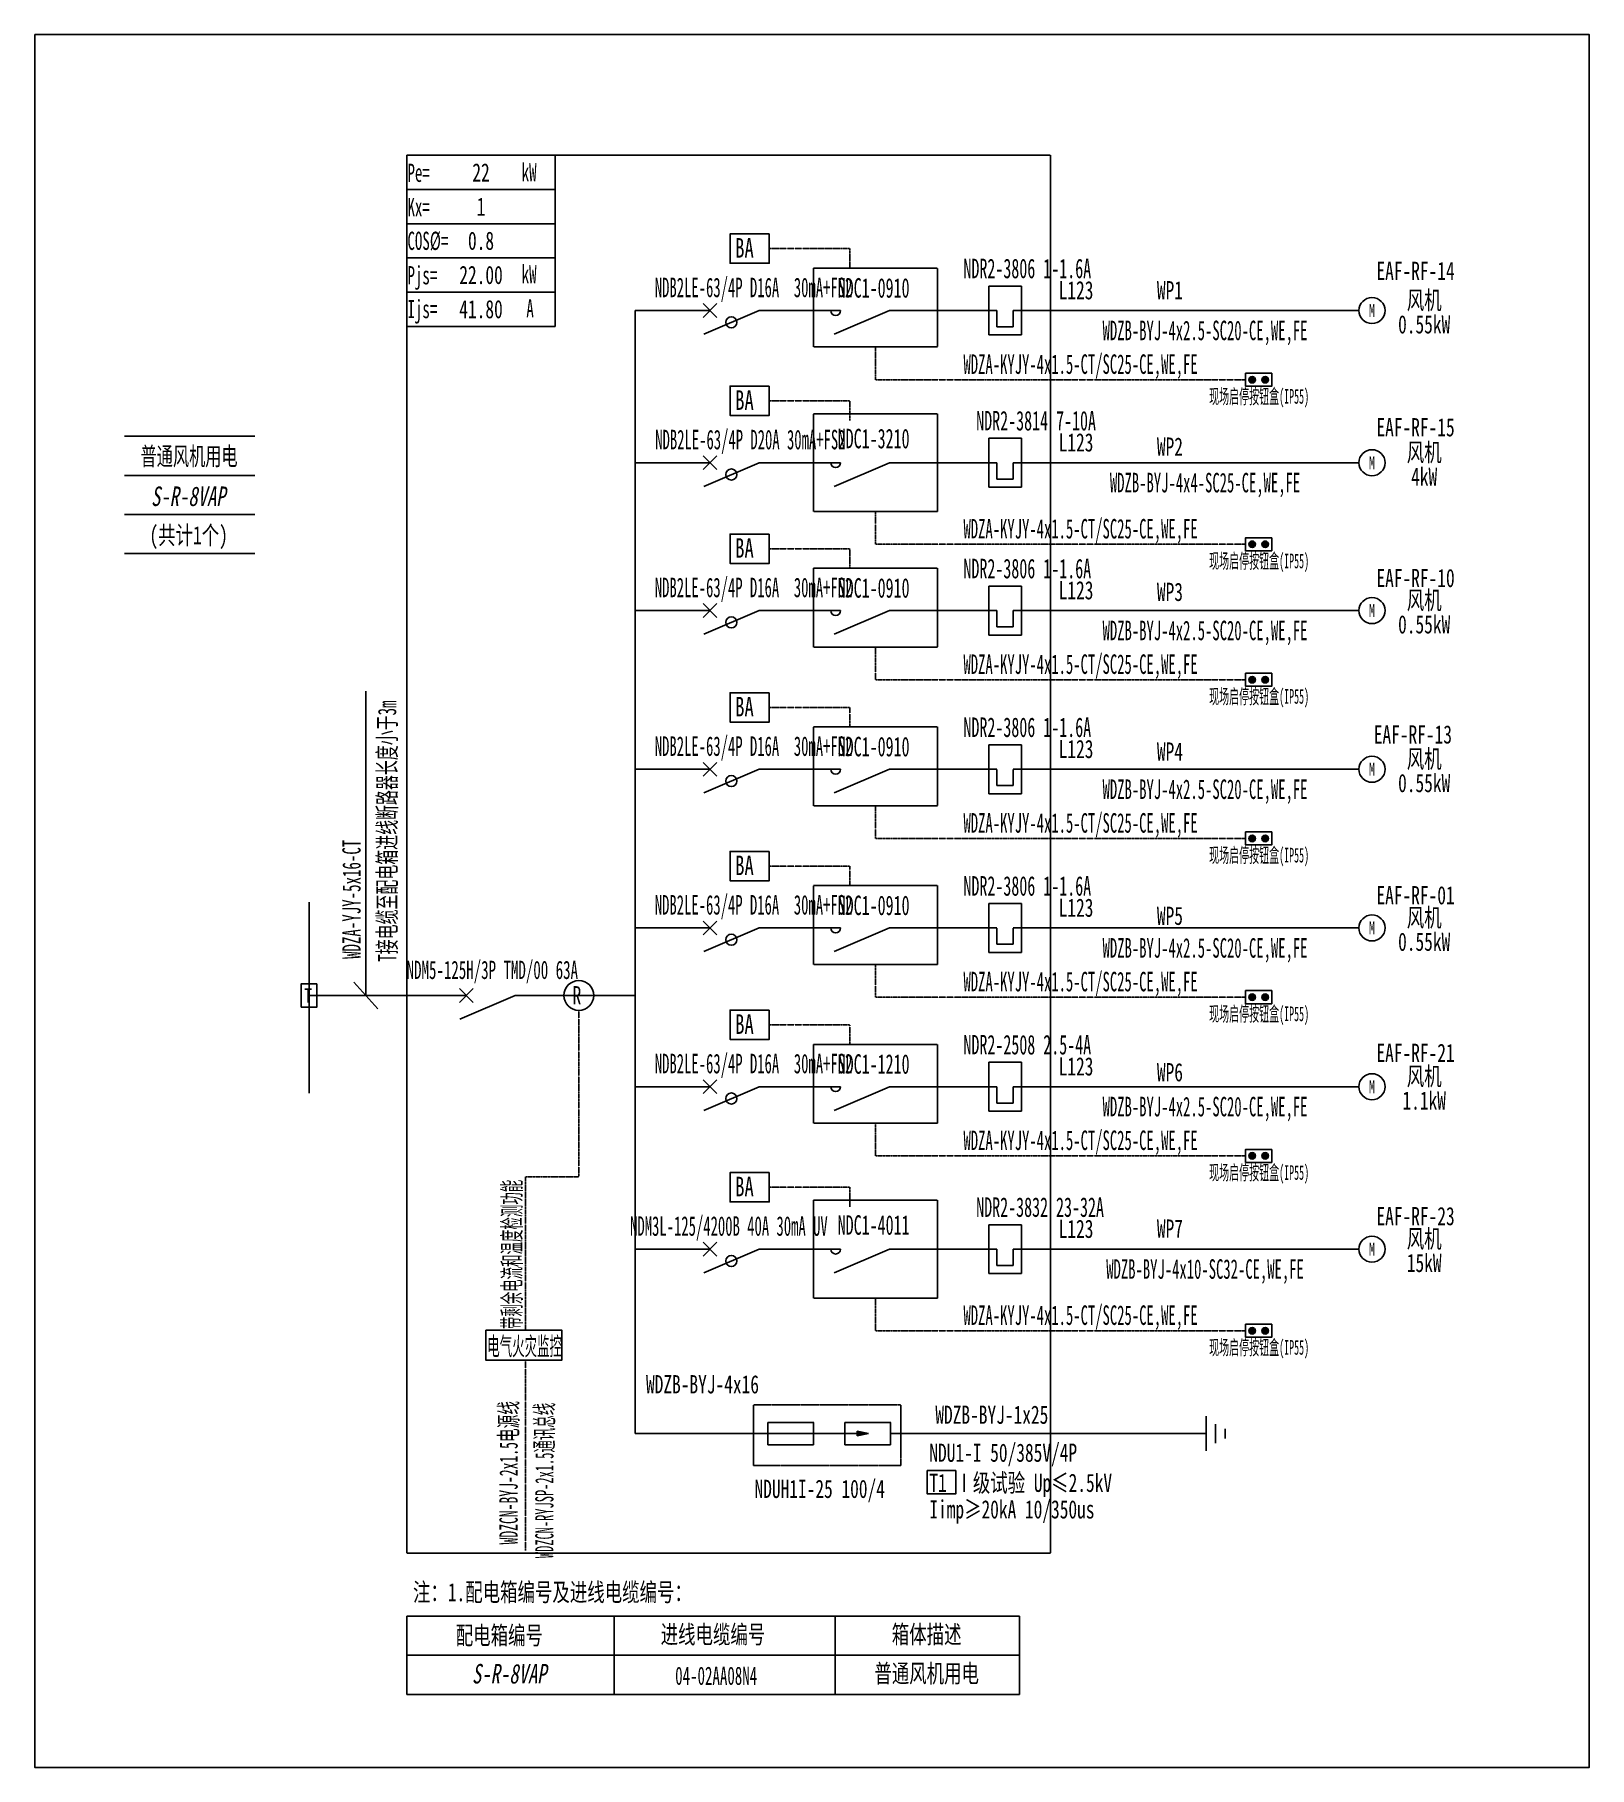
# Model space of a CAD drawing. Extents: x 398363 to 400675, y 295632 to 298210.
import ezdxf
from ezdxf.enums import TextEntityAlignment as Align

# ---------------------------------------------------------------- set-up
doc = ezdxf.new("R2010")
doc.units = 0
doc.header["$MEASUREMENT"] = 0
for name, pattern in [('DASH', [0.35, 0.25, -0.1]), ('DASHDOT', [1, 0.5, -0.25, 0, -0.25]), ('DASHED', [0.75, 0.5, -0.25]), ('DASHED2', [0.375, 0.25, -0.125])]:
    doc.linetypes.add(name, pattern=pattern)
for name, color, linetype in [('D_E_Eqpm(强电设备)', 100, 'Continuous'), ('D_E_Eqpm（强电设备）', 100, 'Continuous'), ('D_E_Text(强电文字)', 51, 'Continuous'), ('D_E_Text（强电文字）', 51, 'Continuous'), ('D_E_Wire(强电线缆)', 10, 'Continuous'), ('D_E_Wire（强电线缆）', 10, 'Continuous'), ('D_El_Eqpm（弱电设备）', 100, 'Continuous'), ('D_El_Text（弱电文字）', 51, 'Continuous'), ('D_T_TableDim(表格尺寸)', 255, 'Continuous'), ('D_T_TableDim（表格尺寸）', 255, 'Continuous'), ('DQ-漏电火灾', 80, 'Continuous'), ('DQ_Eqpm', 100, 'Continuous'), ('系统图', 220, 'Continuous')]:
    doc.layers.add(name, color=color, linetype=linetype)
doc.styles.add('$1$电气', font='', dxfattribs={"width": 0.7})
doc.styles.add('$1$电气箱', font='simhei.ttf', dxfattribs={"width": 0.8, "oblique": 10})
doc.styles.add('电气', font='', dxfattribs={"width": 0.7})
doc.styles.add('电气箱', font='simhei.ttf', dxfattribs={"width": 0.8, "oblique": 10})
doc.styles.get('$1$电气').set_extended_font_data('SimSun')
doc.styles.get('电气').set_extended_font_data('SimSun')

# ---------------------------------------------------------------- blocks, each defined once
blk = doc.blocks.new('T接箱')
at = {"layer": 'DQ_Eqpm'}
blk.add_lwpolyline([(313, 172), (73, 172), (73, -188), (313, -188)], close=True, dxfattribs=at)
at = {"layer": 'DQ_Eqpm', "color": 51, "style": '电气', "width": 0.8}
blk.add_text('T', height=220, dxfattribs=at).set_placement((120, -121))
blk = doc.blocks.new('1')
at = {"layer": 'D_E_Eqpm(强电设备)'}
for p, q in [((-314387, 61832), (-314387, 61082)), ((-313887, 61832), (-314387, 61832)), ((-313887, 61082), (-313887, 61832)), ((-314262, 61457), (-314262, 61207)), ((-314012, 61207), (-314012, 61457)), ((-314262, 61207), (-314012, 61207)), ((-314387, 61082), (-313887, 61082))]:
    blk.add_line(p, q, dxfattribs=at)
blk = doc.blocks.new('电机')
at = {"layer": 'D_E_Eqpm（强电设备）'}
for start, end in [(90, 180), (180, 270), (0, 90), (270, 0)]:
    blk.add_arc((0, 0), 200, start, end, dxfattribs=at)
at = {"layer": 'D_E_Eqpm（强电设备）', "color": 51, "style": '电气', "width": 0.7}
blk.add_text('M', height=200, dxfattribs=at).set_placement((0, 0), align=Align.MIDDLE)
blk = doc.blocks.new('电机启停按钮')
at = {"layer": 'D_E_Eqpm（强电设备）'}
for points in [[(150, 300, 1), (50, 300, 1)], [(50, 100, 1), (150, 100, 1)]]:
    blk.add_hatch(color=51, dxfattribs=at).paths.add_polyline_path(points)
blk.add_lwpolyline([(0, 400), (200, 400), (200, 0), (0, 0)], close=True, dxfattribs=at)
for centre in [(100, 300), (100, 100)]:
    blk.add_circle(centre, 50, dxfattribs=at)

msp = doc.modelspace()

# ---------------------------------------------------------------- linework, layer by layer
at = {"linetype": 'DASHED'}
for p, q in [((398916.5, 295950.5, 0), (398916.5, 298030.5, 0)), ((398916.5, 298030.5, 0), (399873.5, 298030.5, 0)), ((399873.5, 298030.5, 0), (399873.5, 295950.5, 0)), ((399873.5, 295950.5, 0), (398916.5, 295950.5, 0))]:
    msp.add_line(p, q, dxfattribs=at)
at = {"linetype": 'DASHED2', "elevation": 0}
msp.add_lwpolyline([(399431.9, 296171.4), (399650.9, 296171.4), (399650.9, 296081.2), (399431.9, 296081.2)], close=True, dxfattribs=at)
at = {"layer": 'D_E_Eqpm(强电设备)', "color": 100}
for p, q in [((399357.2, 297789.3, 0), (399377.7, 297809.8, 0)), ((399377.7, 297789.3, 0), (399357.2, 297809.8, 0)), ((399377.7, 297809.8, 0), (399357.2, 297789.3, 0)), ((399357.2, 297809.8, 0), (399377.7, 297789.3, 0)), ((399440.2, 297799.5, 0), (399358.1, 297764.3, 0)), ((399634.1, 297799.5, 0), (399552, 297764.3, 0)), ((399357.2, 297562.8, 0), (399377.7, 297583.4, 0)), ((399377.7, 297562.8, 0), (399357.2, 297583.4, 0)), ((399377.7, 297583.4, 0), (399357.2, 297562.8, 0)), ((399357.2, 297583.4, 0), (399377.7, 297562.8, 0)), ((399440.2, 297573.1, 0), (399358.1, 297537.9, 0)), ((399634.1, 297573.1, 0), (399552, 297537.9, 0)), ((399357.2, 297342.8, 0), (399377.7, 297363.4, 0)), ((399377.7, 297342.8, 0), (399357.2, 297363.4, 0)), ((399377.7, 297363.4, 0), (399357.2, 297342.8, 0)), ((399357.2, 297363.4, 0), (399377.7, 297342.8, 0)), ((399440.2, 297353.1, 0), (399358.1, 297317.9, 0)), ((399634.1, 297353.1, 0), (399552, 297317.9, 0)), ((399357.2, 297106.7, 0), (399377.7, 297127.3, 0)), ((399377.7, 297106.7, 0), (399357.2, 297127.3, 0)), ((399377.7, 297127.3, 0), (399357.2, 297106.7, 0)), ((399357.2, 297127.3, 0), (399377.7, 297106.7, 0)), ((399440.2, 297117, 0), (399358.1, 297081.8, 0)), ((399634.1, 297117, 0), (399552, 297081.8, 0)), ((399357.2, 296870.6, 0), (399377.7, 296891.1, 0)), ((399377.7, 296870.6, 0), (399357.2, 296891.1, 0)), ((399377.7, 296891.1, 0), (399357.2, 296870.6, 0)), ((399357.2, 296891.1, 0), (399377.7, 296870.6, 0)), ((399440.2, 296880.9, 0), (399358.1, 296845.7, 0)), ((399634.1, 296880.9, 0), (399552, 296845.7, 0)), ((398994.6, 296770.2, 0), (399015.2, 296790.8, 0)), ((399015.2, 296770.2, 0), (398994.6, 296790.8, 0)), ((399077.6, 296780.5, 0), (398995.5, 296745.3, 0)), ((399357.2, 296634.4, 0), (399377.7, 296655, 0)), ((399377.7, 296634.4, 0), (399357.2, 296655, 0)), ((399377.7, 296655, 0), (399357.2, 296634.4, 0)), ((399357.2, 296655, 0), (399377.7, 296634.4, 0)), ((399440.2, 296644.7, 0), (399358.1, 296609.5, 0)), ((399634.1, 296644.7, 0), (399552, 296609.5, 0)), ((399357.2, 296392.7, 0), (399377.7, 296413.3, 0)), ((399377.7, 296392.7, 0), (399357.2, 296413.3, 0)), ((399377.7, 296413.3, 0), (399357.2, 296392.7, 0)), ((399357.2, 296413.3, 0), (399377.7, 296392.7, 0)), ((399440.2, 296403, 0), (399358.1, 296367.8, 0)), ((399634.1, 296403, 0), (399552, 296367.8, 0))]:
    msp.add_line(p, q, dxfattribs=at)
at = {"layer": 'D_E_Eqpm(强电设备)'}
for p, q in [((399453.3, 296145.1, 0), (399453.3, 296112.1, 0)), ((399453.3, 296145.1, 0), (399521.5, 296145.1, 0)), ((399521.3, 296112.1, 0), (399521.3, 296145.1, 0)), ((399567.8, 296145.1, 0), (399567.8, 296112.1, 0)), ((399567.8, 296145.1, 0), (399636, 296145.1, 0)), ((399635.8, 296112.1, 0), (399635.8, 296145.1, 0)), ((399453.3, 296112.1, 0), (399521.3, 296112.1, 0)), ((399567.8, 296128.6, 0), (399540.3, 296128.6, 0)), ((399567.8, 296128.6, 0), (399603.1, 296128.6, 0)), ((399567.8, 296112.1, 0), (399635.8, 296112.1, 0)), ((399603.1, 296128.6, 0), (399586, 296132.1, 0)), ((399586, 296125.1, 0), (399586, 296132.1, 0)), ((399603.1, 296128.6, 0), (399586, 296125.1, 0))]:
    msp.add_line(p, q, dxfattribs=at)
at = {"layer": 'D_E_Eqpm(强电设备)', "color": 100}
for centre in [(399554.1, 297799.5, 0), (399554.1, 297573.1, 0), (399554.1, 297353.1, 0), (399554.1, 297117, 0), (399554.1, 296880.9, 0), (399554.1, 296644.7, 0), (399554.1, 296403, 0)]:
    msp.add_arc(centre, 7.27, 180, 0, dxfattribs=at)
at = {"layer": 'D_E_Eqpm(强电设备)'}
msp.add_solid([(399586, 296125.1, 0), (399603.1, 296128.6, 0), (399586, 296132.1, 0)], dxfattribs=at)
at = {"layer": 'D_E_Eqpm（强电设备）'}
for centre in [(399399.1, 297781.9, 0), (399399.1, 297555.5, 0), (399399.1, 297335.5, 0), (399399.1, 297099.4, 0), (399399.1, 296863.3, 0), (399399.1, 296627.1, 0), (399399.1, 296385.4, 0)]:
    msp.add_circle(centre, 8.26, dxfattribs=at)
at = {"layer": 'D_E_Text(强电文字)', "elevation": 0}
for points in [[(399455.5, 297913.5), (399397.3, 297913.5), (399397.3, 297869.8), (399455.5, 297869.8)], [(399455.5, 297687), (399397.3, 297687), (399397.3, 297643.4), (399455.5, 297643.4)], [(399455.5, 297467), (399397.3, 297467), (399397.3, 297423.4), (399455.5, 297423.4)], [(399455.5, 297230.9), (399397.3, 297230.9), (399397.3, 297187.3), (399455.5, 297187.3)], [(399455.5, 296994.8), (399397.3, 296994.8), (399397.3, 296951.1), (399455.5, 296951.1)], [(399455.5, 296758.6), (399397.3, 296758.6), (399397.3, 296715), (399455.5, 296715)], [(399455.5, 296516.9), (399397.3, 296516.9), (399397.3, 296473.3), (399455.5, 296473.3)]]:
    msp.add_lwpolyline(points, close=True, dxfattribs=at)
at = {"layer": 'D_E_Text（强电文字）'}
for p, q in [((398916.5, 298030.5, 0), (399137.1, 298030.5, 0)), ((398916.5, 298030.5, 0), (398916.5, 297776, 0)), ((399137.1, 298030.5, 0), (399137.1, 297776, 0)), ((398916.5, 297979.6, 0), (399137.1, 297979.6, 0)), ((398916.5, 297928.7, 0), (399137.1, 297928.7, 0)), ((398916.5, 297877.8, 0), (399137.1, 297877.8, 0)), ((398916.5, 297826.9, 0), (399137.1, 297826.9, 0)), ((398916.5, 297776, 0), (399137.1, 297776, 0)), ((398855.5, 296780.5, 0), (398855.5, 297233, 0)), ((398837.8, 296800.2, 0), (398873.3, 296760.8, 0))]:
    msp.add_line(p, q, dxfattribs=at)
at = {"layer": 'D_E_Text（强电文字）', "elevation": 0}
msp.add_lwpolyline([(399690.5, 296073.6), (399732.7, 296073.6), (399732.7, 296038.8), (399690.5, 296038.8)], close=True, dxfattribs=at)
at = {"layer": 'D_E_Wire(强电线缆)', "color": 10, "linetype": 'DASHDOT', "ltscale": 0.5}
for p, q in [((399575.3, 297891.6, 0), (399455.5, 297891.6, 0)), ((399575.3, 297891.6, 0), (399575.3, 297862.6, 0)), ((399613.4, 297745.3, 0), (399613.4, 297696.6, 0)), ((399613.4, 297696.6, 0), (400163.9, 297696.6, 0)), ((399575.3, 297665.2, 0), (399455.5, 297665.2, 0)), ((399575.3, 297665.2, 0), (399575.3, 297636.1, 0)), ((399613.4, 297500.4, 0), (399613.4, 297451.7, 0)), ((399613.4, 297451.7, 0), (400163.9, 297451.7, 0)), ((399575.3, 297445.2, 0), (399455.5, 297445.2, 0)), ((399575.3, 297445.2, 0), (399575.3, 297416.1, 0)), ((399613.4, 297298.9, 0), (399613.4, 297250.2, 0)), ((399613.4, 297250.2, 0), (400163.9, 297250.2, 0)), ((399575.3, 297209.1, 0), (399455.5, 297209.1, 0)), ((399575.3, 297209.1, 0), (399575.3, 297180, 0)), ((399613.4, 297062.7, 0), (399613.4, 297014.1, 0)), ((399613.4, 297014.1, 0), (400163.9, 297014.1, 0)), ((399575.3, 296973, 0), (399455.5, 296973, 0)), ((399575.3, 296973, 0), (399575.3, 296943.9, 0)), ((399613.4, 296826.6, 0), (399613.4, 296777.9, 0)), ((399613.4, 296777.9, 0), (400163.9, 296777.9, 0)), ((399575.3, 296736.8, 0), (399455.5, 296736.8, 0)), ((399575.3, 296736.8, 0), (399575.3, 296707.7, 0)), ((399613.4, 296590.5, 0), (399613.4, 296541.8, 0)), ((399613.4, 296541.8, 0), (400163.9, 296541.8, 0)), ((399575.3, 296495.1, 0), (399455.5, 296495.1, 0)), ((399575.3, 296495.1, 0), (399575.3, 296466, 0)), ((399613.4, 296330.3, 0), (399613.4, 296281.6, 0)), ((399613.4, 296281.6, 0), (400163.9, 296281.6, 0))]:
    msp.add_line(p, q, dxfattribs=at)
at = {"layer": 'D_E_Wire(强电线缆)', "color": 10}
for p, q in [((399255.8, 297799.5, 0), (399367.5, 297799.5, 0)), ((399440.2, 297799.5, 0), (399561.4, 297799.5, 0)), ((399634.1, 297799.5, 0), (399794.1, 297799.5, 0)), ((399818.3, 297799.5, 0), (400332.4, 297799.5, 0)), ((399255.8, 297573.1, 0), (399367.5, 297573.1, 0)), ((399440.2, 297573.1, 0), (399561.4, 297573.1, 0)), ((399634.1, 297573.1, 0), (399794.1, 297573.1, 0)), ((399818.3, 297573.1, 0), (400332.4, 297573.1, 0)), ((399255.8, 297353.1, 0), (399367.5, 297353.1, 0)), ((399440.2, 297353.1, 0), (399561.4, 297353.1, 0)), ((399634.1, 297353.1, 0), (399794.1, 297353.1, 0)), ((399818.3, 297353.1, 0), (400332.4, 297353.1, 0)), ((399255.8, 297117, 0), (399367.5, 297117, 0)), ((399440.2, 297117, 0), (399561.4, 297117, 0)), ((399634.1, 297117, 0), (399794.1, 297117, 0)), ((399818.3, 297117, 0), (400332.4, 297117, 0)), ((399255.8, 296880.9, 0), (399367.5, 296880.9, 0)), ((399440.2, 296880.9, 0), (399561.4, 296880.9, 0)), ((399634.1, 296880.9, 0), (399794.1, 296880.9, 0)), ((399818.3, 296880.9, 0), (400332.4, 296880.9, 0)), ((399255.8, 296644.7, 0), (399367.5, 296644.7, 0)), ((399440.2, 296644.7, 0), (399561.4, 296644.7, 0)), ((399634.1, 296644.7, 0), (399794.1, 296644.7, 0)), ((399818.3, 296644.7, 0), (400332.4, 296644.7, 0)), ((399255.8, 296403, 0), (399367.5, 296403, 0)), ((399440.2, 296403, 0), (399561.4, 296403, 0)), ((399634.1, 296403, 0), (399794.1, 296403, 0)), ((399818.3, 296403, 0), (400332.4, 296403, 0))]:
    msp.add_line(p, q, dxfattribs=at)
at = {"layer": 'D_E_Wire（强电线缆）'}
for p, q in [((399255.8, 296128.6, 0), (399255.8, 297799.5, 0)), ((398771.1, 296635, 0), (398771.1, 296919.2, 0)), ((398771.1, 296780.5, 0), (399004.9, 296780.5, 0)), ((399077.6, 296780.5, 0), (399255.8, 296780.5, 0)), ((400105.2, 296102.8, 0), (400105.2, 296154.6, 0)), ((400119.3, 296114.5, 0), (400119.3, 296142.8, 0)), ((400133.4, 296121.5, 0), (400133.4, 296135.7, 0)), ((399255.8, 296128.6, 0), (399540.3, 296128.6, 0)), ((399635.8, 296128.6, 0), (400105.2, 296128.6, 0))]:
    msp.add_line(p, q, dxfattribs=at)
at = {"layer": 'D_El_Eqpm（弱电设备）', "color": 3}
msp.add_line((399147.1, 296238, 0), (399033.9, 296238, 0), dxfattribs=at)
at = {"layer": 'D_El_Eqpm（弱电设备）', "color": 3, "elevation": 0}
msp.add_lwpolyline([(399033.9, 296282.4), (399147.1, 296282.4), (399147.1, 296238), (399033.9, 296238)], close=True, dxfattribs=at)
at = {"layer": 'D_T_TableDim(表格尺寸)', "linetype": 'DASH', "elevation": 0}
for points in [[(399521.3, 297862.6), (399705.5, 297862.6), (399705.5, 297745.3), (399521.3, 297745.3)], [(399521.3, 297645.8), (399705.5, 297645.8), (399705.5, 297500.4), (399521.3, 297500.4)], [(399521.3, 297416.1), (399705.5, 297416.1), (399705.5, 297298.9), (399521.3, 297298.9)], [(399521.3, 297180), (399705.5, 297180), (399705.5, 297062.7), (399521.3, 297062.7)], [(399521.3, 296943.9), (399705.5, 296943.9), (399705.5, 296826.6), (399521.3, 296826.6)], [(399521.3, 296707.7), (399705.5, 296707.7), (399705.5, 296590.5), (399521.3, 296590.5)], [(399521.3, 296475.7), (399705.5, 296475.7), (399705.5, 296330.3), (399521.3, 296330.3)]]:
    msp.add_lwpolyline(points, close=True, dxfattribs=at)
at = {"layer": 'D_T_TableDim（表格尺寸）', "color": 255}
for p, q in [((398496.4, 297612.5, 0), (398690.4, 297612.5, 0)), ((398496.4, 297554.3, 0), (398690.4, 297554.3, 0)), ((398496.4, 297496.1, 0), (398690.4, 297496.1, 0)), ((398496.4, 297437.9, 0), (398690.4, 297437.9, 0))]:
    msp.add_line(p, q, dxfattribs=at)
at = {"layer": 'D_T_TableDim（表格尺寸）', "ltscale": 3.5}
for p, q in [((398916.5, 295856.8, 0), (399827.8, 295856.8, 0)), ((398916.5, 295856.8, 0), (398916.5, 295740.5, 0)), ((399224.7, 295856.8, 0), (399224.7, 295740.5, 0)), ((399553.6, 295856.8, 0), (399553.6, 295740.5, 0)), ((399827.8, 295856.8, 0), (399827.8, 295740.5, 0)), ((398916.5, 295798.7, 0), (399827.8, 295798.7, 0)), ((398916.5, 295798.7, 0), (399827.8, 295798.7, 0)), ((399224.7, 295798.7, 0), (399224.7, 295740.5, 0)), ((399553.6, 295798.7, 0), (399553.6, 295740.5, 0)), ((398916.5, 295740.5, 0), (399827.8, 295740.5, 0))]:
    msp.add_line(p, q, dxfattribs=at)
at = {"layer": 'DQ-漏电火灾', "linetype": 'DASHDOT', "ltscale": 0.5}
for p, q in [((399172.3, 296758.3, 0), (399172.3, 296510.5, 0)), ((399092.9, 296510.5, 0), (399092.9, 296282.4, 0)), ((399092.9, 296510.5, 0), (399172.3, 296510.5, 0)), ((399092.9, 295954.7, 0), (399092.9, 296238, 0))]:
    msp.add_line(p, q, dxfattribs=at)
at = {"layer": 'DQ-漏电火灾', "color": 3}
msp.add_circle((399172.3, 296780.5, 0), 22.2, dxfattribs=at)
at = {"layer": '系统图', "ltscale": 9973.992009}
msp.add_lwpolyline([(398363, 298210), (400675, 298210), (400675, 295632), (398363, 295632)], close=True, dxfattribs=at)

# ---------------------------------------------------------------- block references
at = {"layer": 'D_E_Eqpm(强电设备)', "color": 100, "xscale": 0.0969554138721381, "yscale": 0.0969554138721381, "zscale": 0.0969554138721381}
for p in [(430263.5, 291840.9, 0), (430263.5, 291614.5, 0), (430263.5, 291394.5, 0), (430263.5, 291158.3, 0), (430263.5, 290922.2, 0), (430263.5, 290686.1, 0), (430263.5, 290444.4, 0)]:
    msp.add_blockref('1', p, dxfattribs=at)
at = {"layer": 'D_E_Eqpm（强电设备）', "xscale": 0.0969554138721381, "yscale": 0.0969554138721381, "zscale": 0.0969554138721381}
for name, p in [('电机', (400351.8, 297799.5, 0)), ('电机', (400351.8, 297573.1, 0)), ('电机', (400351.8, 297353.1, 0)), ('电机', (400351.8, 297117, 0)), ('电机', (400351.8, 296880.9, 0)), ('T接箱', (398752.3, 296781.3, 0)), ('电机', (400351.8, 296644.7, 0)), ('电机', (400351.8, 296403, 0))]:
    msp.add_blockref(name, p, dxfattribs=at)
at = {"layer": 'D_E_Eqpm（强电设备）', "xscale": 0.0969554138721381, "yscale": 0.0969554138721381, "zscale": 0.0969554138721381, "rotation": 270}
for p in [(400163.9, 297706.3, 0), (400163.9, 297461.4, 0), (400163.9, 297259.9, 0), (400163.9, 297023.8, 0), (400163.9, 296787.6, 0), (400163.9, 296551.5, 0), (400163.9, 296291.3, 0)]:
    msp.add_blockref('电机启停按钮', p, dxfattribs=at)

# ---------------------------------------------------------------- texts
at = {"layer": 'D_E_Text(强电文字)', "color": 51, "style": '电气'}
for s, height, width, p in [('BA', 29.09, 0.7, (399404.7, 297878.2, 0)), ('NDR2-3806 1-1.6A', 29.087, 0.6, (399744.2, 297847.6, 0)), ('NDB2LE-63/4P D16A  30mA+FS2', 29.087, 0.55, (399285.2, 297819.4, 0)), ('NDC1-0910', 29.09, 0.6, (399557.2, 297818.7, 0)), ('BA', 29.09, 0.7, (399404.7, 297651.7, 0)), ('NDR2-3814 7-10A', 29.087, 0.6, (399763.2, 297621.1, 0)), ('NDC1-3210', 29.09, 0.6, (399557.2, 297594.5, 0)), ('BA', 29.09, 0.7, (399404.7, 297431.7, 0)), ('NDR2-3806 1-1.6A', 29.087, 0.6, (399744.2, 297401.1, 0)), ('NDB2LE-63/4P D16A  30mA+FS2', 29.087, 0.55, (399285.2, 297373, 0)), ('NDC1-0910', 29.09, 0.6, (399557.2, 297372.3, 0)), ('BA', 29.09, 0.7, (399404.7, 297195.6, 0)), ('NDR2-3806 1-1.6A', 29.087, 0.6, (399744.2, 297165, 0)), ('NDB2LE-63/4P D16A  30mA+FS2', 29.087, 0.55, (399285.2, 297136.9, 0)), ('NDC1-0910', 29.09, 0.6, (399557.2, 297136.2, 0)), ('BA', 29.09, 0.7, (399404.7, 296959.5, 0)), ('NDR2-3806 1-1.6A', 29.087, 0.6, (399744.2, 296928.9, 0)), ('NDB2LE-63/4P D16A  30mA+FS2', 29.087, 0.55, (399285.2, 296900.8, 0)), ('NDC1-0910', 29.09, 0.6, (399557.2, 296900, 0)), ('BA', 29.09, 0.7, (399404.7, 296723.3, 0)), ('NDB2LE-63/4P D16A  30mA+FS2', 29.087, 0.55, (399285.2, 296664.6, 0)), ('BA', 29.09, 0.7, (399404.7, 296481.6, 0)), ('NDR2-3832 23-32A', 29.087, 0.6, (399763.2, 296451, 0)), ('NDM3L-125/4200B 40A 30mA UV', 29.087, 0.55, (399248.5, 296422.9, 0)), ('NDC1-4011', 29.09, 0.6, (399557.2, 296424.4, 0))]:
    msp.add_text(s, height=height, dxfattribs=dict(at, width=width)).set_placement(p)
at = {"layer": 'D_E_Text(强电文字)', "color": 51, "style": '电气', "width": 0.55}
for s, p in [('WDZB-BYJ-4x2.5-SC20-CE,WE,FE', (400103.5, 297766.4, 0)), ('WDZA-KYJY-4x1.5-CT/SC25-CE,WE,FE', (399918.4, 297717.2, 0)), ('WDZB-BYJ-4x4-SC25-CE,WE,FE', (400103.5, 297540, 0)), ('WDZA-KYJY-4x1.5-CT/SC25-CE,WE,FE', (399918.4, 297472.3, 0)), ('WDZB-BYJ-4x2.5-SC20-CE,WE,FE', (400103.5, 297320, 0)), ('WDZA-KYJY-4x1.5-CT/SC25-CE,WE,FE', (399918.4, 297270.8, 0)), ('WDZB-BYJ-4x2.5-SC20-CE,WE,FE', (400103.5, 297083.8, 0)), ('WDZA-KYJY-4x1.5-CT/SC25-CE,WE,FE', (399918.4, 297034.6, 0)), ('WDZB-BYJ-4x2.5-SC20-CE,WE,FE', (400103.5, 296847.7, 0)), ('WDZA-KYJY-4x1.5-CT/SC25-CE,WE,FE', (399918.4, 296798.5, 0)), ('WDZB-BYJ-4x2.5-SC20-CE,WE,FE', (400103.5, 296611.6, 0)), ('WDZA-KYJY-4x1.5-CT/SC25-CE,WE,FE', (399918.4, 296562.4, 0)), ('WDZB-BYJ-4x10-SC32-CE,WE,FE', (400103.5, 296369.9, 0)), ('WDZA-KYJY-4x1.5-CT/SC25-CE,WE,FE', (399918.4, 296302.2, 0))]:
    msp.add_text(s, height=29.087, dxfattribs=at).set_placement(p, align=Align.MIDDLE)
at = {"layer": 'D_E_Text(强电文字)', "color": 51, "true_color": 0xffff7f, "style": '电气'}
for s, height, width, p in [('NDB2LE-63/4P D20A 30mA+FS2', 29.087, 0.55, (399285.9, 297593, 0)), ('NDR2-2508 2.5-4A', 29.087, 0.6, (399744.2, 296692.7, 0)), ('NDC1-1210', 29.09, 0.6, (399557.2, 296663.9, 0)), ('NDU1-I 50/385V/4P', 27.148, 0.7, (399693.5, 296086.6, 0))]:
    msp.add_text(s, height=height, dxfattribs=dict(at, width=width)).set_placement(p)
at = {"layer": 'D_E_Text(强电文字)', "style": '电气', "width": 0.7}
for s, p in [('WDZB-BYJ-4x16', (399272.1, 296188.4, 0)), ('WDZB-BYJ-1x25', (399702.4, 296143.1, 0)), ('T1 Ⅰ级试验 Up≤2.5kV ', (399693.5, 296041.8, 0)), ('Iimp≥20kA 10/350us', (399693.5, 296002.3, 0))]:
    msp.add_text(s, height=27.148, dxfattribs=at).set_placement(p)
at = {"layer": 'D_E_Text（强电文字）', "linetype": 'Continuous', "style": '电气', "width": 0.6}
for s, height, p in [('Pe=', 27.15, (398917.4, 297990.9, 0)), ('kW', 27.15, (399087.2, 297991.8, 0)), ('Kx=', 27.15, (398917.4, 297939.9, 0)), ('COS%%C=', 27.15, (398917.4, 297889.7, 0)), ('Pjs=', 27.15, (398917.4, 297838.5, 0)), ('kW', 27.15, (399087.2, 297840.2, 0)), ('Ijs=', 27.15, (398917.4, 297788.2, 0)), ('A', 27.1, (399094.2, 297789.3, 0))]:
    msp.add_text(s, height=height, dxfattribs=at).set_placement(p)
at = {"layer": 'D_E_Text（强电文字）', "style": '电气', "width": 0.7}
for s, height, p in [('EAF-RF-14', 27.15, (400358.4, 297845, 0)), ('L123', 27.15, (399885.8, 297816.2, 0)), ('WP1', 27.15, (400031.9, 297816.2, 0)), ('EAF-RF-15', 27.15, (400358.4, 297612.3, 0)), ('L123', 27.15, (399885.8, 297589.8, 0)), ('WP2', 27.15, (400031.9, 297583.5, 0)), ('EAF-RF-10', 27.15, (400358.4, 297388, 0)), ('L123', 27.15, (399885.8, 297369.8, 0)), ('WP3', 27.15, (400031.9, 297367.4, 0)), ('EAF-RF-13', 27.15, (400354.4, 297155.3, 0)), ('L123', 27.15, (399885.8, 297133.6, 0)), ('WP4', 27.15, (400031.9, 297129.8, 0)), ('EAF-RF-01', 27.15, (400358.4, 296916, 0)), ('L123', 27.15, (399885.8, 296897.5, 0)), ('WP5', 27.15, (400031.9, 296885.4, 0)), ('EAF-RF-21', 27.15, (400358.4, 296681.5, 0)), ('L123', 27.15, (399885.8, 296661.4, 0)), ('WP6', 27.15, (400031.9, 296652.7, 0)), ('L123', 27.15, (399885.8, 296419.7, 0)), ('WP7', 27.15, (400031.9, 296420, 0)), ('EAF-RF-23', 27.15, (400358.4, 296438.6, 0)), ('注：1.配电箱编号及进线电缆编号：', 27.148, (398925.6, 295879.1, 0))]:
    msp.add_text(s, height=height, dxfattribs=at).set_placement(p)
at = {"layer": 'D_E_Text（强电文字）'}
for s, height, style, width, p in [('风机', 27.15, '电气', 0.7, (400429.4, 297815.5, 0)), ('0.55kW', 27.15, '电气', 0.7, (400429.4, 297779.4, 0)), ('现场启停按钮盒(IP55)', 21.815, '电气', 0.5, (400183.9, 297670.6, 0)), ('风机', 27.15, '电气', 0.7, (400429.4, 297589.1, 0)), ('普通风机用电', 27.15, '$1$电气', 0.65, (398592.6, 297583.2, 0)), ('4kW', 27.15, '电气', 0.7, (400429.4, 297553, 0)), ('现场启停按钮盒(IP55)', 21.815, '电气', 0.5, (400183.9, 297425.7, 0)), ('风机', 27.15, '电气', 0.7, (400429.4, 297369.1, 0)), ('0.55kW', 27.15, '电气', 0.7, (400429.4, 297333, 0)), ('现场启停按钮盒(IP55)', 21.815, '电气', 0.5, (400183.9, 297224.2, 0)), ('风机', 27.15, '电气', 0.7, (400429.4, 297133, 0)), ('0.55kW', 27.15, '电气', 0.7, (400429.4, 297096.9, 0)), ('现场启停按钮盒(IP55)', 21.815, '电气', 0.5, (400183.9, 296988, 0)), ('风机', 27.15, '电气', 0.7, (400429.4, 296896.8, 0)), ('0.55kW', 27.15, '电气', 0.7, (400429.4, 296860.8, 0)), ('NDM5-125H/3P TMD/00 63A', 27.148, '电气', 0.6, (399043.6, 296816.3, 0)), ('现场启停按钮盒(IP55)', 21.815, '电气', 0.5, (400183.9, 296751.9, 0)), ('风机', 27.15, '电气', 0.7, (400429.4, 296660.7, 0)), ('现场启停按钮盒(IP55)', 21.815, '电气', 0.5, (400183.9, 296515.8, 0)), ('风机', 27.15, '电气', 0.7, (400429.4, 296419, 0)), ('15kW', 27.15, '电气', 0.7, (400429.4, 296382.9, 0)), ('电气火灾监控', 27.15, '电气', 0.5, (399091.6, 296259.2, 0)), ('现场启停按钮盒(IP55)', 21.815, '电气', 0.5, (400183.9, 296255.6, 0)), ('配电箱编号', 27.15, '电气', 0.7, (399054, 295829, 0)), ('进线电缆编号', 27.15, '电气', 0.7, (399371.7, 295830.4, 0)), ('箱体描述', 27.15, '电气', 0.7, (399689.5, 295830.4, 0)), ('04-02AA08N4', 27.148, '电气', 0.6, (399376.5, 295768.1, 0)), ('普通风机用电', 27.15, '电气', 0.7, (399689.5, 295772.2, 0))]:
    msp.add_text(s, height=height, dxfattribs=dict(at, style=style, width=width)).set_placement(p, align=Align.MIDDLE)
at = {"layer": 'D_E_Text（强电文字）', "color": 7, "style": '$1$电气箱', "oblique": 10, "width": 0.7}
msp.add_text('S-R-8VAP', height=29.09, dxfattribs=at).set_placement((398591.5, 297523.2, 0), align=Align.MIDDLE)
at = {"layer": 'D_E_Text（强电文字）', "style": '$1$电气', "width": 0.7}
msp.add_text('(共计1个)', height=27.15, dxfattribs=at).set_placement((398592, 297451.8, 0), align=Align.CENTER)
at = {"layer": 'D_E_Text（强电文字）', "style": '电气', "width": 0.6}
for s, p in [('T接电缆至配电箱进线断路器长度小于3m', (398900.6, 296830.6, 0)), ('WDZA-YJY-5x16-CT', (398847.7, 296834.8, 0))]:
    msp.add_text(s, height=27.148, rotation=90, dxfattribs=at).set_placement(p)
at = {"layer": 'D_E_Text（强电文字）', "color": 51, "true_color": 0xffff7f, "style": '电气', "width": 0.7}
msp.add_text('1.1kW', height=27.15, dxfattribs=at).set_placement((400429.4, 296624.6, 0), align=Align.MIDDLE)
msp.add_text('NDUH1I-25 100/4', height=27.148, dxfattribs=at).set_placement((399433.5, 296032.8, 0))
at = {"layer": 'D_E_Text（强电文字）', "style": '电气箱', "oblique": 10, "width": 0.7}
msp.add_text('S-R-8VAP', height=29.09, dxfattribs=at).set_placement((399068.8, 295771.3, 0), align=Align.MIDDLE)
at = {"layer": 'D_E_Text（强电文字）', "width": 220.553, "attachment_point": 5, "style": '电气'}
for s, insert, char_height in [('22', (399026.8, 298005, 0), 27.15), ('1', (399026.8, 297954.1, 0), 27.1), ('0.8', (399026.8, 297903.2, 0), 27.15), ('{\\C200;22.00}', (399026.8, 297852.3, 0), 27.148), ('{\\C200;41.80}', (399026.8, 297801.4, 0), 27.148)]:
    msp.add_mtext(s, dxfattribs=dict(at, insert=insert, char_height=char_height))
at = {"layer": 'D_El_Text（弱电文字）', "color": 1, "style": '电气', "width": 0.5}
msp.add_text('带剩余电流和温度检测功能', height=27.148, rotation=90, dxfattribs=at).set_placement((399086.1, 296284, 0))
at = {"layer": 'D_El_Text（弱电文字）', "style": '电气'}
for s, width, p in [('WDZCN-BYJ-2x1.5电源线', 0.55, (399081.3, 295963.6, 0)), ('WDZCN-RYJSP-2x1.5通讯总线', 0.5, (399134.5, 295943.3, 0))]:
    msp.add_text(s, height=27.148, rotation=90, dxfattribs=dict(at, width=width)).set_placement(p)
at = {"layer": 'DQ-漏电火灾', "color": 50, "style": '电气', "width": 0.7}
msp.add_text('R', height=27.1, dxfattribs=at).set_placement((399163, 296767.2, 0))

doc.saveas('drawing.dxf')
